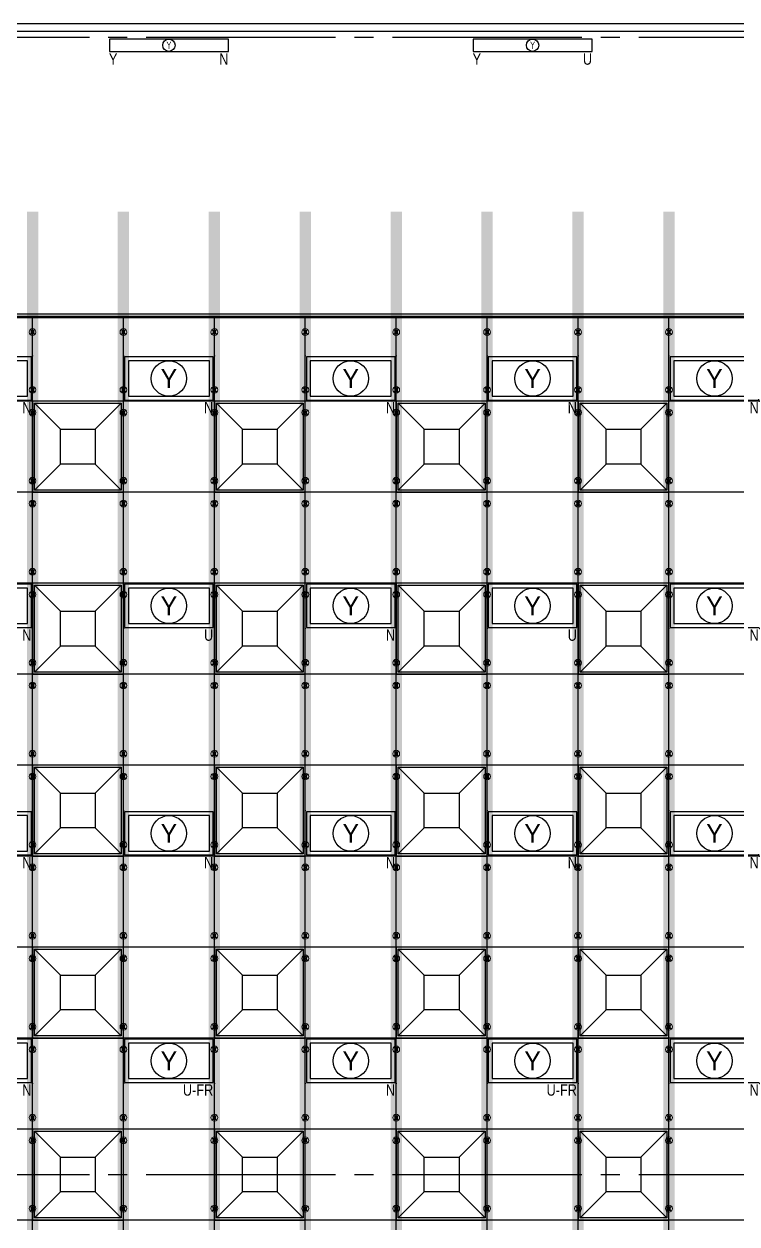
# Model space of a CAD drawing. Header units: millimetres. Extents: x -17313 to 27370, y -1010 to 13584.
# Drawn here: x 12769 to 13710, y 7435 to 9017 of the extents above; entities that cross this region are included whole.
import ezdxf
from ezdxf.enums import TextEntityAlignment as Align

# ---------------------------------------------------------------- set-up
doc = ezdxf.new("R2010")
doc.units = ezdxf.units.MM
doc.header["$LTSCALE"] = 100
doc.linetypes.add('X-S-FAB-L10$0$COL-CEN-LIN', pattern=[3.25, 2.5, -0.25, 0.25, -0.25])
for name, color, linetype in [('0-XREF', 7, 'Continuous'), ('188K-SM-03-F10-ARCH-CEIL-Y2257103$0$K-CEIL-4.2', 8, 'Continuous'), ('188K-SM-03-F10-ARCH-CEIL-Y2257103$0$K-CEIL-4.2-AREA', 8, 'Continuous'), ('188K-SM-03-F10-ARCH-CEIL-Y2257103$0$K-鋼構', 121, 'Continuous'), ('188K-SM-03-F10-ARCH-PA-Y2257103$0$K-P1S-4.2-單抗', 53, 'Continuous'), ('188K-SM-03-F10-ARCH-PA-Y2257103$0$K-岩棉 2hr 7.5-非抗', 53, 'Continuous'), ('188K-SM-06-F10-ELEC-LIGHT-Y2257103$0$E-LIGHT(Y)-N', 8, 'Continuous'), ('188K-SM-06-F10-ELEC-LIGHT-Y2257103$0$E-LIGHT(Y)-U FR', 8, 'Continuous'), ('188K-SM-06-F10-ELEC-LIGHT-Y2257103$0$E-LIGHT(Y)-U XLPE', 8, 'Continuous'), ('188K-SM-06-F10-HVAC-FFU-Y2257103$0$AC-FFU-ULPA+化學濾網-', 6, 'Continuous'), ('X-S-FAB-L10$0$0-DIM-TXT', 8, 'Continuous'), ('X-S-FAB-L10$0$BLOCK', 8, 'Continuous'), ('X-S-FAB-L10$0$CCL', 8, 'X-S-FAB-L10$0$COL-CEN-LIN')]:
    doc.layers.add(name, color=color, linetype=linetype)
doc.layers.add('188K-SM-03-F10-ARCH-CEIL-Y2257103$0$K-吊點-標準', color=8, linetype='Continuous', lineweight=9)
doc.layers.add('188K-SM-06-F10-ELEC-LIGHT-Y2257103$0$Defpoints-CAS', color=8, linetype='Continuous', plot=False)
doc.styles.add('188K-SM-06-F10-ELEC-LIGHT-Y2257103$0$AE', font='isocp.shx', dxfattribs={"bigfont": 'chineset.shx'})
doc.styles.add('188K-SM-06-F10-ELEC-LIGHT-Y2257103$0$Standard', font='arial.ttf')
doc.styles.add('188K-SM-06-F10-ELEC-LIGHT-Y2257103$0$xCI-5-F20-03-燈具$0$Standard', font='')
doc.styles.add('X-S-FAB-L10$0$CHINA', font='simplex.shx', dxfattribs={"width": 0.75, "bigfont": 'chineset.shx'})
doc.styles.add('X-S-FAB-L10$0$Standard', font='', dxfattribs={"width": 0.8})
doc.styles.add('X-S-FAB-L10$0$TG_NOTE_TEXT', font='simplex.shx', dxfattribs={"width": 0.75, "bigfont": 'chineset.shx'})
doc.styles.get('188K-SM-06-F10-ELEC-LIGHT-Y2257103$0$xCI-5-F20-03-燈具$0$Standard').set_extended_font_data('PMingLiU')
doc.styles.get('X-S-FAB-L10$0$Standard').set_extended_font_data('Microsoft JhengHei')

# ---------------------------------------------------------------- blocks, each defined once
blk = doc.blocks.new('188K-SM-06-F10-HVAC-FFU-Y2257103$0$H-FFU-ULPA+化濾')
for p, q in [((-82.9, 82.9), (-117.2, 117.3)), ((-37.1, 82.9), (-2.7, 117.3)), ((-117.2, 2.8), (-82.9, 37.1)), ((-2.7, 2.8), (-37.1, 37.1))]:
    blk.add_line(p, q)
for points in [[(-2.7, 2.8), (-2.7, 117.3), (-117.2, 117.3), (-117.2, 2.8)], [(-37.1, 37.1), (-37.1, 82.9), (-82.9, 82.9), (-82.9, 37.1)]]:
    blk.add_lwpolyline(points, close=True)
at = {"layer": 'DefPoints'}
blk.add_lwpolyline([(-120, 120), (0, 120), (0, 0), (-120, 0)], close=True, dxfattribs=at)
blk = doc.blocks.new('188K-SM-06-F10-HVAC-FFU-Y2257103')
at = {"layer": '188K-SM-06-F10-HVAC-FFU-Y2257103$0$AC-FFU-ULPA+化學濾網-', "xscale": -1}
for p in [(12780, 8400), (13020, 8400), (13260, 8400), (13500, 8400), (12780, 8160), (13020, 8160), (13260, 8160), (13500, 8160), (12780, 7920), (13020, 7920), (13260, 7920), (13500, 7920), (12780, 7680), (13020, 7680), (13260, 7680), (13500, 7680), (12780, 7440), (13020, 7440), (13260, 7440), (13500, 7440)]:
    blk.add_blockref('188K-SM-06-F10-HVAC-FFU-Y2257103$0$H-FFU-ULPA+化濾', p, dxfattribs=at)
blk = doc.blocks.new('X-S-FAB-L10$0$FAB2-L05')
at = {"layer": 'X-S-FAB-L10$0$CCL'}
for p, q in [((-26880, 9720), (1210, 9720)), ((-26880, 8220), (1210, 8220))]:
    blk.add_line(p, q, dxfattribs=at)
blk = doc.blocks.new('X-S-FAB-L10')
at = {"layer": 'X-S-FAB-L10$0$BLOCK'}
blk.add_blockref('X-S-FAB-L10$0$FAB2-L05', (26160, -720), dxfattribs=at)
at = {"style": 'X-S-FAB-L10$0$TG_NOTE_TEXT', "width": 0.5, "flags": 1}
for p in [(7463.301, 9020), (18268.251, 8649), (11197.77, 4800.167), (16485.801, 4800.167), (25420.27, 2635), (13360, 320.001, 0), (7463.301, -33.333)]:
    blk.add_attdef('WH', text='', height=20, dxfattribs=at).set_placement(p, align=Align.BOTTOM_LEFT)
at = {"width": 0.5}
for style, p in [('X-S-FAB-L10$0$TG_NOTE_TEXT', (7585, 9020)), ('X-S-FAB-L10$0$TG_NOTE_TEXT', (18389.95, 8649)), ('X-S-FAB-L10$0$TG_NOTE_TEXT', (11117.5, 4813.5)), ('X-S-FAB-L10$0$TG_NOTE_TEXT', (16607.5, 4813.5)), ('X-S-FAB-L10$0$TG_NOTE_TEXT', (25350, 2635)), ('X-S-FAB-L10$0$Standard', (13129.375, 325.001, 0)), ('X-S-FAB-L10$0$TG_NOTE_TEXT', (7585, -20))]:
    blk.add_attdef('DESC', text='', height=10, dxfattribs=dict(at, style=style)).set_placement(p, align=Align.BOTTOM_LEFT)
for tag, style, p in [('TYPE', 'X-S-FAB-L10$0$TG_NOTE_TEXT', (7619.286, 9020)), ('NO', 'X-S-FAB-L10$0$TG_NOTE_TEXT', (7650.095, 9020)), ('TYPE', 'X-S-FAB-L10$0$TG_NOTE_TEXT', (18424.236, 8649)), ('NO', 'X-S-FAB-L10$0$TG_NOTE_TEXT', (18455.045, 8649)), ('NO', 'X-S-FAB-L10$0$TG_NOTE_TEXT', (11088.595, 4813.5)), ('TYPE', 'X-S-FAB-L10$0$TG_NOTE_TEXT', (11151.786, 4813.5)), ('TYPE', 'X-S-FAB-L10$0$TG_NOTE_TEXT', (16641.786, 4813.5)), ('NO', 'X-S-FAB-L10$0$TG_NOTE_TEXT', (16672.595, 4813.5)), ('NO', 'X-S-FAB-L10$0$TG_NOTE_TEXT', (25313, 2635)), ('TYPE', 'X-S-FAB-L10$0$TG_NOTE_TEXT', (25350, 2635)), ('NO', 'X-S-FAB-L10$0$Standard', (13100, 320.001, 0)), ('TYPE', 'X-S-FAB-L10$0$Standard', (13129.375, 320.001, 0)), ('TYPE', 'X-S-FAB-L10$0$TG_NOTE_TEXT', (7619.286, -20)), ('NO', 'X-S-FAB-L10$0$TG_NOTE_TEXT', (7650.095, -20))]:
    blk.add_attdef(tag, text='', height=10, dxfattribs=dict(at, style=style)).set_placement(p, align=Align.BOTTOM_RIGHT)
at = {"style": 'X-S-FAB-L10$0$TG_NOTE_TEXT', "width": 0.5, "flags": 1}
for rotation, p in [(180, (43, 7480)), (180, (943, 7480)), (90, (24310, 3717.77)), (270, (17080, 1711.699))]:
    blk.add_attdef('WH', text='', height=20, rotation=rotation, dxfattribs=at).set_placement(p, align=Align.BOTTOM_LEFT)
at = {"width": 0.5}
for rotation, style, p in [(180, 'X-S-FAB-L10$0$Standard', (317.625, 7480)), (180, 'X-S-FAB-L10$0$Standard', (1217.625, 7480)), (90, 'X-S-FAB-L10$0$TG_NOTE_TEXT', (24310, 3647.5)), (270, 'X-S-FAB-L10$0$TG_NOTE_TEXT', (17080, 1605))]:
    blk.add_attdef('DESC', text='', height=10, rotation=rotation, dxfattribs=dict(at, style=style)).set_placement(p, align=Align.BOTTOM_LEFT)
for tag, rotation, style, p in [('TYPE', 180, 'X-S-FAB-L10$0$Standard', (317.625, 7480)), ('NO', 180, 'X-S-FAB-L10$0$Standard', (347, 7480)), ('TYPE', 180, 'X-S-FAB-L10$0$Standard', (1217.625, 7480)), ('NO', 180, 'X-S-FAB-L10$0$Standard', (1247, 7480)), ('TYPE', 90, 'X-S-FAB-L10$0$TG_NOTE_TEXT', (24310, 3647.5)), ('NO', 90, 'X-S-FAB-L10$0$TG_NOTE_TEXT', (24310, 3610.5)), ('TYPE', 270, 'X-S-FAB-L10$0$TG_NOTE_TEXT', (17080, 1605)), ('NO', 270, 'X-S-FAB-L10$0$TG_NOTE_TEXT', (17080, 1573))]:
    blk.add_attdef(tag, text='', height=10, rotation=rotation, dxfattribs=dict(at, style=style)).set_placement(p, align=Align.BOTTOM_RIGHT)
at = {"layer": 'X-S-FAB-L10$0$0-DIM-TXT', "style": 'X-S-FAB-L10$0$CHINA', "width": 0.75}
for p in [(667.414, 7855.1, -2689.4), (22627.353, 6728.814), (25644.722, 6728.814), (24778.787, 5569.051), (1118.252, 4980), (417.801, 4594.623), (23874.84, 4355), (22927.43, 4330.122), (23749.869, 3901.367), (417.801, 3765.236), (1118.252, 3730), (417.801, 3115.79), (536.882, 2227.832), (16908.994, 1782.652), (888.445, 880.466), (16977.43, 750), (18878.841, 750), (25641.221, 553.233), (21364.03, 526.894)]:
    blk.add_attdef('HIG', text='', height=80, dxfattribs=at).set_placement(p, align=Align.MIDDLE_LEFT)
blk = doc.blocks.new('188K-SM-03-F10-ARCH-CEIL-Y2257103$0$A$C2CA95053')
h = blk.add_hatch(color=256)
edge = h.paths.add_edge_path()
edge.add_arc((0, 0), 0.5, 0, 360)
for p, q in [((3.2, 3.2), (-3.2, -3.2)), ((3.2, -3.2), (-3.2, 3.2))]:
    blk.add_line(p, q)
blk.add_lwpolyline([(-1.6, 2.5), (-1.6, -2.5), (1.6, -2.5), (1.6, 2.5)], close=True)
for radius in [4.5, 0.5]:
    blk.add_circle((0, 0), radius)
blk = doc.blocks.new('188K-SM-03-F10-ARCH-CEIL-Y2257103$0$天花板吊點-附調整片 - 3_8_螺桿吊架 100 mm 高調整片-V1-1FL')
blk.add_blockref('188K-SM-03-F10-ARCH-CEIL-Y2257103$0$A$C2CA95053', (0, 0))
blk = doc.blocks.new('188K-SM-03-F10-ARCH-CEIL-Y2257103')
at = {"layer": '188K-SM-03-F10-ARCH-CEIL-Y2257103$0$K-CEIL-4.2'}
for p, q in [((12780, 312.7), (12780, 8632.2)), ((12900, 312.7), (12900, 8632.2)), ((13020, 312.7), (13020, 8632.2)), ((13140, 312.7), (13140, 8632.2)), ((13260, 312.7), (13260, 8632.2)), ((13380, 312.7), (13380, 8632.2)), ((13500, 312.7), (13500, 8632.2)), ((13620, 312.7), (13620, 8632.2)), ((19317.2, 8520), (1767.7, 8520)), ((19317.2, 8400), (1767.7, 8400)), ((19317.2, 8280), (1847.7, 8280)), ((19314.7, 8160), (1847.7, 8160)), ((19314.7, 8040), (1847.7, 8040)), ((19314.7, 7920), (1847.7, 7920)), ((19314.7, 7800), (1847.7, 7800)), ((19314.7, 7680), (1847.7, 7680)), ((19314.7, 7560), (1847.7, 7560)), ((19317.2, 7440), (1847.7, 7440))]:
    blk.add_line(p, q, dxfattribs=at)
at = {"layer": '188K-SM-03-F10-ARCH-CEIL-Y2257103$0$K-CEIL-4.2-AREA', "elevation": 0}
blk.add_lwpolyline([(16747.2, 312.7), (14882.2, 312.7), (14882.2, 42.7), (14157.7, 42.7), (14157.7, 312.7), (1847.7, 312.7), (1847.7, 8305.8), (1767.7, 8305.8), (1767.7, 8632.2), (17592.2, 8632.2)], dxfattribs=at)
at = {"layer": '188K-SM-03-F10-ARCH-CEIL-Y2257103$0$K-鋼構', "const_width": 15, "elevation": 0}
for points in [[(12780, 8769.9), (12780, 230)], [(12900, 8769.9), (12900, 230)], [(13020, 8769.9), (13020, 310)], [(13140, 8769.9), (13140, 310)], [(13260, 8769.9), (13260, 310)], [(13380, 8769.9), (13380, 310)], [(13500, 8769.9), (13500, 310)], [(13620, 8769.9), (13620, 310)]]:
    blk.add_lwpolyline(points, dxfattribs=at)
at = {"layer": '188K-SM-03-F10-ARCH-CEIL-Y2257103$0$K-吊點-標準', "color": 170, "lineweight": 18, "rotation": 179.9999999999997}
for p in [(12780, 8611.2), (12900, 8611.2), (13020, 8611.2), (13140, 8611.2), (13260, 8611.2), (13380, 8611.2), (13500, 8611.2), (13620, 8611.2), (12780, 8535), (12900, 8535), (13020, 8535), (13140, 8535), (13260, 8535), (13380, 8535), (13500, 8535), (13620, 8535), (12780, 8505), (12900, 8505), (13020, 8505), (13140, 8505), (13260, 8505), (13380, 8505), (13500, 8505), (13620, 8505), (12780, 8415), (12900, 8415), (13020, 8415), (13140, 8415), (13260, 8415), (13380, 8415), (13500, 8415), (13620, 8415), (12780, 8385), (12900, 8385), (13020, 8385), (13140, 8385), (13260, 8385), (13380, 8385), (13500, 8385), (13620, 8385), (12780, 8295), (12900, 8295), (13020, 8295), (13140, 8295), (13260, 8295), (13380, 8295), (13500, 8295), (13620, 8295), (12780, 8265), (12900, 8265), (13020, 8265), (13140, 8265), (13260, 8265), (13380, 8265), (13500, 8265), (13620, 8265), (12780, 8175), (12900, 8175), (13020, 8175), (13140, 8175), (13260, 8175), (13380, 8175), (13500, 8175), (13620, 8175), (12780, 8145), (12900, 8145), (13020, 8145), (13140, 8145), (13260, 8145), (13380, 8145), (13500, 8145), (13620, 8145), (12780, 8055), (12900, 8055), (13020, 8055), (13140, 8055), (13260, 8055), (13380, 8055), (13500, 8055), (13620, 8055), (12780, 8025), (12900, 8025), (13020, 8025), (13140, 8025), (13260, 8025), (13380, 8025), (13500, 8025), (13620, 8025), (12780, 7935), (12900, 7935), (13020, 7935), (13140, 7935), (13260, 7935), (13380, 7935), (13500, 7935), (13620, 7935), (12780, 7905), (12900, 7905), (13020, 7905), (13140, 7905), (13260, 7905), (13380, 7905), (13500, 7905), (13620, 7905), (12780, 7815), (12900, 7815), (13020, 7815), (13140, 7815), (13260, 7815), (13380, 7815), (13500, 7815), (13620, 7815), (12780, 7785), (12900, 7785), (13020, 7785), (13140, 7785), (13260, 7785), (13380, 7785), (13500, 7785), (13620, 7785), (12780, 7695), (12900, 7695), (13020, 7695), (13140, 7695), (13260, 7695), (13380, 7695), (13500, 7695), (13620, 7695), (12780, 7665), (12900, 7665), (13020, 7665), (13140, 7665), (13260, 7665), (13380, 7665), (13500, 7665), (13620, 7665), (12780, 7575), (12900, 7575), (13020, 7575), (13140, 7575), (13260, 7575), (13380, 7575), (13500, 7575), (13620, 7575), (12780, 7545), (12900, 7545), (13020, 7545), (13140, 7545), (13260, 7545), (13380, 7545), (13500, 7545), (13620, 7545), (12780, 7455), (12900, 7455), (13020, 7455), (13140, 7455), (13260, 7455), (13380, 7455), (13500, 7455), (13620, 7455)]:
    blk.add_blockref('188K-SM-03-F10-ARCH-CEIL-Y2257103$0$天花板吊點-附調整片 - 3_8_螺桿吊架 100 mm 高調整片-V1-1FL', p, dxfattribs=at)
blk = doc.blocks.new('188K-SM-03-F10-ARCH-PA-Y2257103')
at = {"layer": '188K-SM-03-F10-ARCH-PA-Y2257103$0$K-P1S-4.2-單抗'}
for p, q in [((15195, 8635, 0), (7525, 8635, 0)), ((15195, 8630, 0), (7525, 8630, 0))]:
    blk.add_line(p, q, dxfattribs=at)
at = {"layer": '188K-SM-03-F10-ARCH-PA-Y2257103$0$K-岩棉 2hr 7.5-非抗'}
for p, q in [((13885, 9017.5, 0), (12755, 9017.5, 0)), ((13885, 9007.5, 0), (12755, 9007.5, 0))]:
    blk.add_line(p, q, dxfattribs=at)
blk = doc.blocks.new('*U379')
at = {"ltscale": 600}
blk.add_lwpolyline([(-78.5, -8.1), (78.5, -8.1), (78.5, 8.1), (-78.5, 8.1)], close=True, dxfattribs=at)
blk.add_circle((0, 0), 8.1, dxfattribs=at)
at = {"style": '188K-SM-06-F10-ELEC-LIGHT-Y2257103$0$AE', "width": 0.7}
blk.add_text('Y', height=10, dxfattribs=at).set_placement((0, 0), align=Align.MIDDLE)
at = {"style": '188K-SM-06-F10-ELEC-LIGHT-Y2257103$0$Standard', "width": 0.8}
for s, p in [('Y', (-68, -18.1)), ('U', (78.5, -18.1))]:
    blk.add_text(s, height=15, dxfattribs=at).set_placement(p, align=Align.MIDDLE_RIGHT)
blk = doc.blocks.new('188K-SM-06-F10-ELEC-LIGHT-Y2257103$0$防塵防水燈(黃光)-CAS')
at = {"ltscale": 600}
blk.add_lwpolyline([(-78.5, -8.1), (78.5, -8.1), (78.5, 8.1), (-78.5, 8.1)], close=True, dxfattribs=at)
blk.add_circle((0, 0), 8.1, dxfattribs=at)
at = {"style": '188K-SM-06-F10-ELEC-LIGHT-Y2257103$0$AE', "width": 0.7}
blk.add_text('Y', height=10, dxfattribs=at).set_placement((0, 0), align=Align.MIDDLE)
at = {"style": '188K-SM-06-F10-ELEC-LIGHT-Y2257103$0$Standard', "width": 0.8}
for s, p in [('Y', (-68, -18.1)), ('N', (78.5, -18.1))]:
    blk.add_text(s, height=15, dxfattribs=at).set_placement(p, align=Align.MIDDLE_RIGHT)
blk = doc.blocks.new('*U291')
for p, q in [((58.5, 28.5), (-58.5, 28.5)), ((-58.5, 28.5), (-58.5, -28.5)), ((53.4, 23.4), (-53.4, 23.4)), ((-53.4, 23.4), (-53.4, -23.4)), ((53.4, -23.4), (53.4, 23.4)), ((58.5, -28.5), (58.5, 28.5)), ((-58.5, -28.5), (58.5, -28.5)), ((-53.4, -23.4), (53.4, -23.4))]:
    blk.add_line(p, q)
blk.add_circle((0, 0), 23.4)
at = {"layer": '188K-SM-06-F10-ELEC-LIGHT-Y2257103$0$Defpoints-CAS'}
for p in [(-60, 30), (-60, 30), (60, 30), (-60, -30), (60, -30)]:
    blk.add_point(p, dxfattribs=at)
at = {"style": '188K-SM-06-F10-ELEC-LIGHT-Y2257103$0$xCI-5-F20-03-燈具$0$Standard'}
blk.add_text('Y', height=25, dxfattribs=at).set_placement((0, 0), align=Align.MIDDLE)
at = {"style": '188K-SM-06-F10-ELEC-LIGHT-Y2257103$0$Standard', "width": 0.8}
blk.add_text('U', height=15, rotation=360, dxfattribs=at).set_placement((58.5, -38.5), align=Align.MIDDLE_RIGHT)
blk = doc.blocks.new('188K-SM-06-F10-ELEC-LIGHT-Y2257103$0$背掀式無塵室燈具(黃光)-CAS')
at = {"color": 0}
for p, q in [((53.4, 23.4), (-53.4, 23.4)), ((-53.4, 23.4), (-53.4, -23.4)), ((53.4, -23.4), (53.4, 23.4)), ((-53.4, -23.4), (53.4, -23.4))]:
    blk.add_line(p, q, dxfattribs=at)
blk.add_lwpolyline([(-58.5, -28.5), (58.5, -28.5), (58.5, 28.5), (-58.5, 28.5)], close=True, dxfattribs=at)
blk.add_circle((0, 0), 23.4, dxfattribs=at)
at = {"layer": '188K-SM-06-F10-ELEC-LIGHT-Y2257103$0$Defpoints-CAS'}
for p in [(-60, 30), (-60, 30), (60, 30), (-60, -30), (60, -30)]:
    blk.add_point(p, dxfattribs=at)
at = {"color": 0, "style": '188K-SM-06-F10-ELEC-LIGHT-Y2257103$0$xCI-5-F20-03-燈具$0$Standard'}
blk.add_text('Y', height=25, dxfattribs=at).set_placement((0, 0), align=Align.MIDDLE)
at = {"style": '188K-SM-06-F10-ELEC-LIGHT-Y2257103$0$Standard', "width": 0.8}
blk.add_text('N', height=15, rotation=360, dxfattribs=at).set_placement((58.5, -38.5), align=Align.MIDDLE_RIGHT)
blk = doc.blocks.new('*U292')
for p, q in [((58.5, 28.5), (-58.5, 28.5)), ((-58.5, 28.5), (-58.5, -28.5)), ((53.4, 23.4), (-53.4, 23.4)), ((-53.4, 23.4), (-53.4, -23.4)), ((53.4, -23.4), (53.4, 23.4)), ((58.5, -28.5), (58.5, 28.5)), ((-58.5, -28.5), (58.5, -28.5)), ((-53.4, -23.4), (53.4, -23.4))]:
    blk.add_line(p, q)
blk.add_circle((0, 0), 23.4)
at = {"layer": '188K-SM-06-F10-ELEC-LIGHT-Y2257103$0$Defpoints-CAS'}
for p in [(-60, 30), (-60, 30), (60, 30), (-60, -30), (60, -30)]:
    blk.add_point(p, dxfattribs=at)
at = {"style": '188K-SM-06-F10-ELEC-LIGHT-Y2257103$0$xCI-5-F20-03-燈具$0$Standard'}
blk.add_text('Y', height=25, dxfattribs=at).set_placement((0, 0), align=Align.MIDDLE)
at = {"style": '188K-SM-06-F10-ELEC-LIGHT-Y2257103$0$Standard', "width": 0.8}
blk.add_text('U-FR', height=15, rotation=360, dxfattribs=at).set_placement((58.5, -38.5), align=Align.MIDDLE_RIGHT)
blk = doc.blocks.new('188K-SM-06-F10-ELEC-LIGHT-Y2257103')
at = {"layer": '188K-SM-06-F10-ELEC-LIGHT-Y2257103$0$E-LIGHT(Y)-N'}
for name, p in [('188K-SM-06-F10-ELEC-LIGHT-Y2257103$0$防塵防水燈(黃光)-CAS', (12960, 8989.4, 0)), ('188K-SM-06-F10-ELEC-LIGHT-Y2257103$0$背掀式無塵室燈具(黃光)-CAS', (12720, 8550)), ('188K-SM-06-F10-ELEC-LIGHT-Y2257103$0$背掀式無塵室燈具(黃光)-CAS', (12960, 8550)), ('188K-SM-06-F10-ELEC-LIGHT-Y2257103$0$背掀式無塵室燈具(黃光)-CAS', (13200, 8550)), ('188K-SM-06-F10-ELEC-LIGHT-Y2257103$0$背掀式無塵室燈具(黃光)-CAS', (13440, 8550)), ('188K-SM-06-F10-ELEC-LIGHT-Y2257103$0$背掀式無塵室燈具(黃光)-CAS', (13680, 8550)), ('188K-SM-06-F10-ELEC-LIGHT-Y2257103$0$背掀式無塵室燈具(黃光)-CAS', (12720, 8250)), ('188K-SM-06-F10-ELEC-LIGHT-Y2257103$0$背掀式無塵室燈具(黃光)-CAS', (13200, 8250)), ('188K-SM-06-F10-ELEC-LIGHT-Y2257103$0$背掀式無塵室燈具(黃光)-CAS', (13680, 8250)), ('188K-SM-06-F10-ELEC-LIGHT-Y2257103$0$背掀式無塵室燈具(黃光)-CAS', (12720, 7950)), ('188K-SM-06-F10-ELEC-LIGHT-Y2257103$0$背掀式無塵室燈具(黃光)-CAS', (12960, 7950)), ('188K-SM-06-F10-ELEC-LIGHT-Y2257103$0$背掀式無塵室燈具(黃光)-CAS', (13200, 7950)), ('188K-SM-06-F10-ELEC-LIGHT-Y2257103$0$背掀式無塵室燈具(黃光)-CAS', (13440, 7950)), ('188K-SM-06-F10-ELEC-LIGHT-Y2257103$0$背掀式無塵室燈具(黃光)-CAS', (13680, 7950)), ('188K-SM-06-F10-ELEC-LIGHT-Y2257103$0$背掀式無塵室燈具(黃光)-CAS', (12720, 7650)), ('188K-SM-06-F10-ELEC-LIGHT-Y2257103$0$背掀式無塵室燈具(黃光)-CAS', (13200, 7650)), ('188K-SM-06-F10-ELEC-LIGHT-Y2257103$0$背掀式無塵室燈具(黃光)-CAS', (13680, 7650))]:
    blk.add_blockref(name, p, dxfattribs=at)
at = {"layer": '188K-SM-06-F10-ELEC-LIGHT-Y2257103$0$E-LIGHT(Y)-U FR'}
for p in [(12960, 7650), (13440, 7650)]:
    blk.add_blockref('*U292', p, dxfattribs=at)
at = {"layer": '188K-SM-06-F10-ELEC-LIGHT-Y2257103$0$E-LIGHT(Y)-U XLPE'}
for name, p in [('*U379', (13440, 8989.4)), ('*U291', (12960, 8250)), ('*U291', (13440, 8250))]:
    blk.add_blockref(name, p, dxfattribs=at)

msp = doc.modelspace()

# ---------------------------------------------------------------- block references
at = {"layer": '0-XREF'}
for name in ['188K-SM-06-F10-HVAC-FFU-Y2257103', 'X-S-FAB-L10', '188K-SM-06-F10-ELEC-LIGHT-Y2257103', '188K-SM-03-F10-ARCH-PA-Y2257103', '188K-SM-03-F10-ARCH-CEIL-Y2257103']:
    msp.add_blockref(name, (0, 0), dxfattribs=at)

doc.saveas('drawing.dxf')
